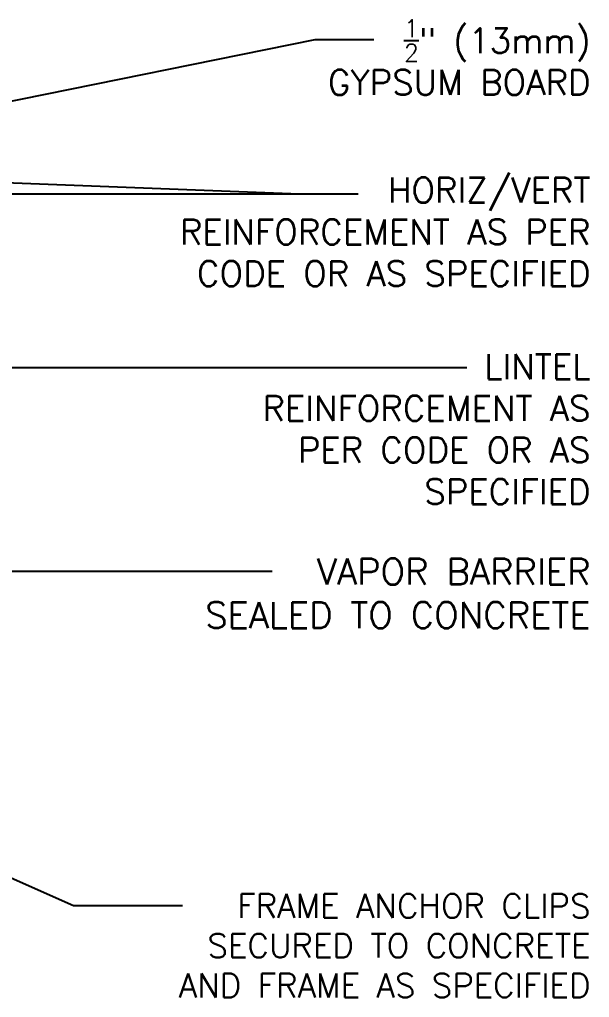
# Model space of a CAD drawing. Header units: inches. Extents: x -6.4 to 46.3, y 55.7 to 149.3.
# Drawn here: x 29.89 to 46.29, y 121.1 to 149.26 of the extents above; entities that cross this region are included whole.
import ezdxf

# ---------------------------------------------------------------- set-up
doc = ezdxf.new("R2010")
doc.units = ezdxf.units.IN
doc.header["$LTSCALE"] = 0.5
doc.header["$MEASUREMENT"] = 0
doc.layers.add('TEXT', color=4, linetype='Continuous')
doc.styles.add('DIM', font='romans.shx', dxfattribs={"width": 0.7})
doc.styles.add('ROMANS', font='romans.shx', dxfattribs={"height": 0.75})
doc.styles.get("Standard").update_dxf_attribs({"font": 'romans.shx', "height": 0.75})
doc.dimstyles.new('ext_12', dxfattribs={"dimscale": 12, "dimtxt": 0.09375, "dimasz": 0.09375, "dimexe": 0.09375, "dimexo": 0.0625, "dimgap": 0.0625, "dimtad": 1, "dimdec": 1, "dimzin": 2, "dimdsep": 46, "dimlunit": 4, "dimtxsty": 'DIM', "dimcen": 0.09, "dimdle": 0.09375, "dimclrt": 4, "dimadec": 0, "dimazin": 0, "dimtfac": 1, "dimtdec": 1, "dimtmove": 1, "dimatfit": 3, "dimfxl": 1, "dimfrac": 2, "dimtolj": 1, "dimtzin": 0, "dimarcsym": 0})

msp = doc.modelspace()

# ---------------------------------------------------------------- texts
at = {"layer": 'TEXT', "char_height": 0.72, "attachment_point": 6}
for s, insert, width in [('\\A1;{\\H0.7x;\\S1/2;}" (13mm) GYPSUM BOARD', (46.3206315, 148.1751138), 9.475700367), ('HORIZ/VERT REINFORCEMENT AS PER CODE OR AS SPECIFIED', (46.3206315, 143.1476234), 13.971097674), ('LINTEL REINFORCEMENT AS PER CODE OR AS SPECIFIED', (46.3206315, 137.4673547), 11.679221649)]:
    msp.add_mtext(s, dxfattribs=dict(at, insert=insert, width=width))
at = {"layer": 'TEXT', "char_height": 0.75, "attachment_point": 3, "style": 'ROMANS'}
for s, insert, width in [('VAPOR BARRIER SEALED TO CONCRETE', (46.3206315, 133.7388415), 12.574050033), ('{\\H0.9167x;FRAME ANCHOR CLIPS SECURED TO CONCRETE AND FRAME AS SPECIFIED}', (46.3206315, 124.0830263), 13.820396342)]:
    msp.add_mtext(s, dxfattribs=dict(at, insert=insert, width=width))

# ---------------------------------------------------------------- leaders
at = {"layer": 'TEXT'}
for points in [[(28.5411015, 146.6877777), (38.3968213, 148.6877777), (40.0833333, 148.6877777)], [(19.8476487, 144.9464558), (37.943544, 144.241768), (39.630056, 144.241768)], [(20.3989236, 144.241768), (37.943544, 144.241768), (39.630056, 144.241768)], [(18.7153069, 139.237422), (41.0788625, 139.2444078), (42.7653745, 139.2444078)], [(28.1852476, 133.3752927), (35.46961, 133.3752927), (37.156122, 133.3752927)], [(21.6569803, 128.0898277), (31.4429483, 123.7517334), (34.5818039, 123.7517334)]]:
    msp.add_leader(points, dimstyle='ext_12', override={"dimgap": 0.0625, "dimtad": 0}, dxfattribs=at)

doc.saveas('drawing.dxf')
